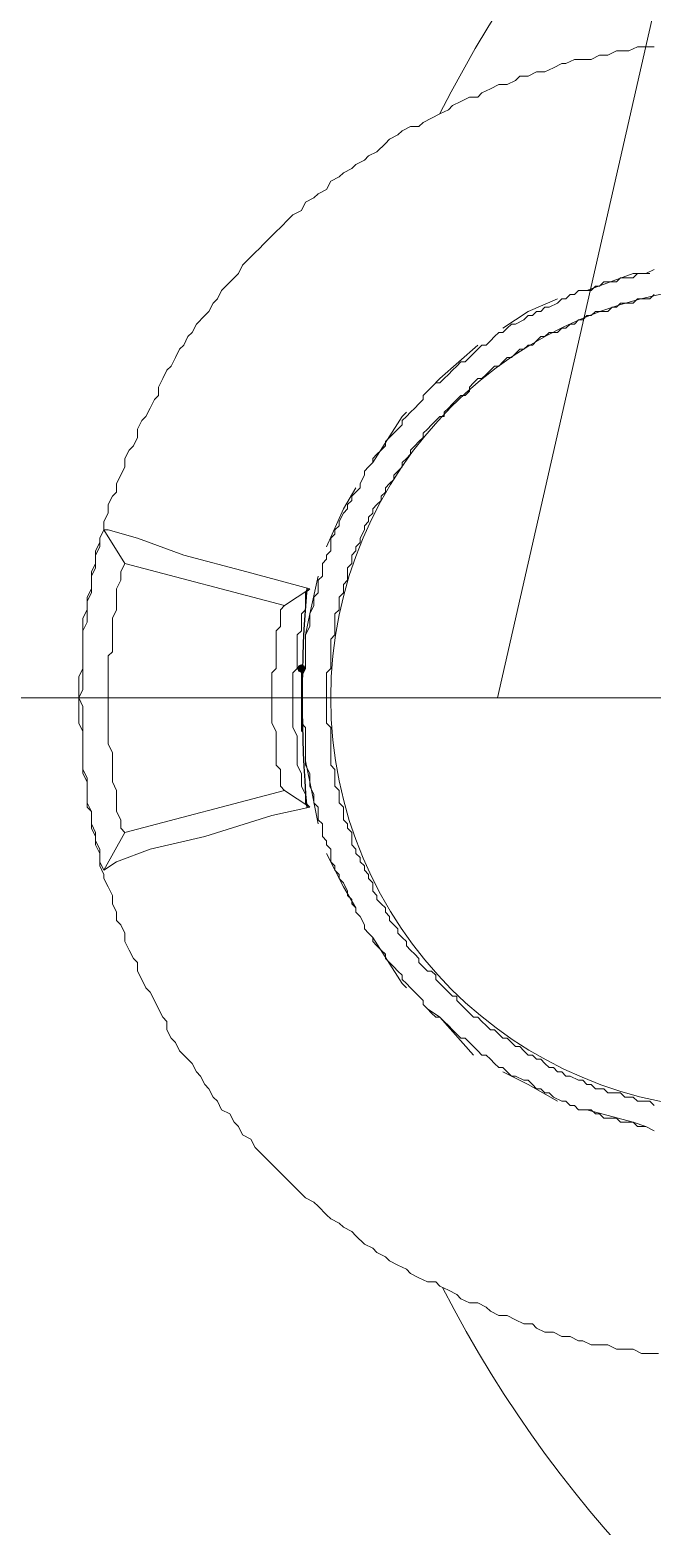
# Model space of a CAD drawing. Header units: millimetres. Extents: x 89051 to 218395, y -330386 to -125649.
# Drawn here: x 100431.93 to 100449.86, y -132861.83 to -132818.74 of the extents above; entities that cross this region are included whole.
import ezdxf

# ---------------------------------------------------------------- set-up
doc = ezdxf.new("R2010")
doc.units = ezdxf.units.MM
doc.header["$LTSCALE"] = 13
for name, pattern in [('1 实线', [0]), ('ACAD_ISO04W100', [30, 24, -3, 0, -3]), ('CENTER', [50.8, 31.75, -6.35, 6.35, -6.35])]:
    doc.linetypes.add(name, pattern=pattern)
doc.layers.get('0').update_dxf_attribs({"color": 1, "linetype": 'CENTER'})
doc.layers.add('C00-00-00', color=7, linetype='Continuous')
doc.layers.add('C00-00-FF', color=5, linetype='Continuous', true_color=0x0000ff)
doc.layers.add('标注、文本', color=3, linetype='Continuous', lineweight=25)
doc.layers.add('铁心', color=3, linetype='Continuous', lineweight=0)

msp = doc.modelspace()

# ---------------------------------------------------------------- hatches: boundary and pattern name
at = {"layer": 'C00-00-00'}
h = msp.add_hatch(color=256, dxfattribs=at)
h.dxf.hatch_style = 2
h.paths.add_polyline_path([(100439.872, -132837.133), (100439.836, -132837.218), (100439.751, -132837.254), (100439.666, -132837.218), (100439.63, -132837.133), (100439.666, -132837.047), (100439.751, -132837.012), (100439.836, -132837.047)])

# ---------------------------------------------------------------- linework, layer by layer
at = {"color": 7, "linetype": '1 实线', "lineweight": 0}
msp.add_ellipse((100471.213, -132837.98), major_axis=(0, -34.608), ratio=0.908418, start_param=5.225125, end_param=10.48821, dxfattribs=at)
at = {"layer": 'C00-00-00', "lineweight": 15}
for points in [[(100449.916, -132819.224), (100449.674, -132819.224), (100449.432, -132819.224), (100449.19, -132819.345), (100449.069, -132819.345), (100448.827, -132819.345), (100448.585, -132819.466), (100448.342, -132819.466), (100448.1, -132819.587), (100447.858, -132819.587), (100447.616, -132819.587), (100447.374, -132819.708), (100447.253, -132819.708), (100447.011, -132819.829), (100446.769, -132819.95), (100446.527, -132819.95), (100446.285, -132820.071), (100446.043, -132820.071), (100445.922, -132820.192), (100445.68, -132820.313), (100445.438, -132820.313), (100445.196, -132820.434), (100444.954, -132820.555), (100444.833, -132820.676), (100444.591, -132820.676), (100444.349, -132820.797), (100444.107, -132820.918), (100443.986, -132821.039), (100443.744, -132821.16), (100443.502, -132821.281), (100443.26, -132821.402), (100443.139, -132821.523), (100442.897, -132821.523), (100442.655, -132821.644), (100442.534, -132821.765), (100442.292, -132821.886), (100442.171, -132822.007), (100441.929, -132822.249), (100441.687, -132822.37), (100441.566, -132822.491), (100441.324, -132822.612), (100441.203, -132822.733), (100440.961, -132822.854), (100440.84, -132822.975), (100440.598, -132823.096), (100440.477, -132823.338), (100440.235, -132823.459), (100440.114, -132823.58), (100439.872, -132823.701), (100439.751, -132823.943), (100439.509, -132824.064), (100439.388, -132824.185), (100439.146, -132824.427), (100439.025, -132824.548), (100438.904, -132824.669), (100438.662, -132824.911), (100438.541, -132825.032), (100438.42, -132825.153), (100438.178, -132825.395), (100438.057, -132825.516), (100437.936, -132825.758), (100437.815, -132825.879), (100437.573, -132826.121), (100437.452, -132826.242), (100437.331, -132826.484), (100437.21, -132826.605), (100437.089, -132826.847), (100436.968, -132826.968), (100436.726, -132827.21), (100436.605, -132827.452), (100436.484, -132827.573), (100436.363, -132827.815), (100436.242, -132827.936), (100436.121, -132828.178), (100436, -132828.42), (100435.879, -132828.541), (100435.758, -132828.783), (100435.637, -132829.025), (100435.637, -132829.267), (100435.516, -132829.388), (100435.395, -132829.63), (100435.274, -132829.872), (100435.153, -132829.993), (100435.032, -132830.235), (100435.032, -132830.477), (100434.911, -132830.719), (100434.79, -132830.84), (100434.669, -132831.082), (100434.669, -132831.324), (100434.548, -132831.566), (100434.427, -132831.808), (100434.427, -132832.05), (100434.306, -132832.171), (100434.185, -132832.413), (100434.185, -132832.655), (100434.064, -132832.897), (100434.064, -132833.14), (100433.943, -132833.382), (100433.943, -132833.503), (100433.822, -132833.745), (100433.822, -132833.987), (100433.822, -132834.229), (100433.701, -132834.471), (100433.701, -132834.713), (100433.701, -132834.955), (100433.58, -132835.197), (100433.58, -132835.439), (100433.58, -132835.681), (100433.58, -132835.802), (100433.459, -132836.044), (100433.459, -132836.286), (100433.459, -132836.528), (100433.459, -132836.77), (100433.459, -132837.012), (100433.459, -132837.254), (100433.459, -132837.496), (100433.459, -132837.738), (100433.338, -132837.98), (100433.459, -132838.222), (100433.459, -132838.464), (100433.459, -132838.585), (100433.459, -132838.827), (100433.459, -132839.069), (100433.459, -132839.311), (100433.459, -132839.553), (100433.459, -132839.795), (100433.459, -132840.037), (100433.58, -132840.279), (100433.58, -132840.521), (100433.58, -132840.763), (100433.58, -132841.005), (100433.701, -132841.247), (100433.701, -132841.368), (100433.701, -132841.61), (100433.822, -132841.852), (100433.822, -132842.094), (100433.943, -132842.336), (100433.943, -132842.578), (100433.943, -132842.82), (100434.064, -132843.062), (100434.064, -132843.183), (100434.185, -132843.425), (100434.306, -132843.667), (100434.306, -132843.909), (100434.427, -132844.151), (100434.427, -132844.393), (100434.548, -132844.514), (100434.669, -132844.756), (100434.669, -132844.998), (100434.79, -132845.24), (100434.911, -132845.482), (100435.032, -132845.603), (100435.032, -132845.845), (100435.153, -132846.087), (100435.274, -132846.329), (100435.395, -132846.45), (100435.516, -132846.692), (100435.637, -132846.934), (100435.758, -132847.176), (100435.879, -132847.297), (100435.879, -132847.539), (100436, -132847.781), (100436.121, -132847.902), (100436.242, -132848.144), (100436.363, -132848.265), (100436.605, -132848.507), (100436.726, -132848.749), (100436.847, -132848.87), (100436.968, -132849.113), (100437.089, -132849.234), (100437.21, -132849.476), (100437.331, -132849.597), (100437.452, -132849.839), (100437.694, -132849.96), (100437.815, -132850.202), (100437.936, -132850.323), (100438.057, -132850.565), (100438.299, -132850.686), (100438.42, -132850.928), (100438.541, -132851.049), (100438.783, -132851.291), (100438.904, -132851.412), (100439.025, -132851.533), (100439.267, -132851.775), (100439.388, -132851.896), (100439.509, -132852.017), (100439.751, -132852.259), (100439.872, -132852.38), (100440.114, -132852.501), (100440.235, -132852.622), (100440.477, -132852.864), (100440.598, -132852.985), (100440.84, -132853.106), (100440.961, -132853.227), (100441.203, -132853.348), (100441.324, -132853.469), (100441.566, -132853.711), (100441.808, -132853.832), (100441.929, -132853.953), (100442.171, -132854.074), (100442.292, -132854.195), (100442.534, -132854.316), (100442.776, -132854.437), (100442.897, -132854.558), (100443.139, -132854.679), (100443.381, -132854.8), (100443.623, -132854.8), (100443.744, -132854.921), (100443.986, -132855.042), (100444.228, -132855.163), (100444.349, -132855.284), (100444.591, -132855.405), (100444.833, -132855.405), (100445.075, -132855.526), (100445.196, -132855.647), (100445.438, -132855.768), (100445.68, -132855.768), (100445.922, -132855.889), (100446.164, -132856.01), (100446.406, -132856.01), (100446.527, -132856.131), (100446.769, -132856.252), (100447.011, -132856.252), (100447.253, -132856.373), (100447.495, -132856.373), (100447.737, -132856.494), (100447.858, -132856.494), (100448.1, -132856.615), (100448.342, -132856.615), (100448.585, -132856.615), (100448.827, -132856.736), (100449.069, -132856.736), (100449.311, -132856.736), (100449.553, -132856.857), (100449.795, -132856.857), (100450.037, -132856.857)], [(100449.916, -132850.444), (100449.674, -132850.323), (100449.553, -132850.323), (100449.432, -132850.323), (100449.311, -132850.202), (100449.069, -132850.202), (100448.948, -132850.202), (100448.827, -132850.081), (100448.706, -132850.081), (100448.464, -132850.081), (100448.342, -132849.96), (100448.221, -132849.96), (100448.1, -132849.839), (100447.979, -132849.839), (100447.737, -132849.839), (100447.616, -132849.718), (100447.495, -132849.718), (100447.374, -132849.597), (100447.253, -132849.597), (100447.011, -132849.476), (100446.89, -132849.355), (100446.769, -132849.355), (100446.648, -132849.234), (100446.527, -132849.234), (100446.406, -132849.113), (100446.285, -132848.992), (100446.164, -132848.992), (100445.922, -132848.87), (100445.801, -132848.87), (100445.68, -132848.749), (100445.559, -132848.628), (100445.438, -132848.628), (100445.317, -132848.507), (100445.196, -132848.386), (100445.075, -132848.265), (100444.954, -132848.265), (100444.833, -132848.144), (100444.712, -132848.023), (100444.591, -132847.902), (100444.47, -132847.781), (100444.349, -132847.781), (100444.228, -132847.66), (100444.107, -132847.539), (100443.986, -132847.418), (100443.865, -132847.297), (100443.744, -132847.176), (100443.623, -132847.176), (100443.502, -132847.055), (100443.381, -132846.934), (100443.26, -132846.813), (100443.26, -132846.692), (100443.139, -132846.571), (100443.018, -132846.45), (100442.897, -132846.329), (100442.776, -132846.208), (100442.655, -132846.087), (100442.655, -132845.966), (100442.534, -132845.845), (100442.413, -132845.724), (100442.292, -132845.603), (100442.171, -132845.482), (100442.171, -132845.361), (100442.05, -132845.24), (100441.929, -132845.119), (100441.808, -132844.998), (100441.808, -132844.877), (100441.687, -132844.756), (100441.566, -132844.635), (100441.566, -132844.514), (100441.445, -132844.272), (100441.324, -132844.151), (100441.324, -132844.03), (100441.203, -132843.909), (100441.203, -132843.788), (100441.082, -132843.667), (100441.082, -132843.546), (100440.961, -132843.304), (100440.84, -132843.183), (100440.84, -132843.062), (100440.719, -132842.941), (100440.719, -132842.82), (100440.598, -132842.699), (100440.598, -132842.457), (100440.598, -132842.336), (100440.477, -132842.215), (100440.477, -132842.094), (100440.356, -132841.973), (100440.356, -132841.731), (100440.356, -132841.61), (100440.235, -132841.489), (100440.235, -132841.368), (100440.235, -132841.126), (100440.114, -132841.005), (100440.114, -132840.884), (100440.114, -132840.763), (100439.993, -132840.521), (100439.993, -132840.4), (100439.993, -132840.279), (100439.993, -132840.158), (100439.872, -132839.916), (100439.872, -132839.795), (100439.872, -132839.674), (100439.872, -132839.553), (100439.872, -132839.311), (100439.872, -132839.19), (100439.872, -132839.069), (100439.872, -132838.827), (100439.751, -132838.706), (100439.751, -132838.585), (100439.751, -132838.464), (100439.751, -132838.222), (100439.751, -132838.101), (100439.751, -132837.98), (100439.751, -132837.859), (100439.751, -132837.617), (100439.751, -132837.496), (100439.751, -132837.375), (100439.872, -132837.133), (100439.872, -132837.012), (100439.872, -132836.891), (100439.872, -132836.77), (100439.872, -132836.528), (100439.872, -132836.407), (100439.872, -132836.286), (100439.872, -132836.165), (100439.993, -132835.923), (100439.993, -132835.802), (100439.993, -132835.681), (100439.993, -132835.56), (100440.114, -132835.318), (100440.114, -132835.197), (100440.114, -132835.076), (100440.235, -132834.955), (100440.235, -132834.713), (100440.235, -132834.592), (100440.356, -132834.471), (100440.356, -132834.35), (100440.356, -132834.108), (100440.477, -132833.987), (100440.477, -132833.866), (100440.598, -132833.745), (100440.598, -132833.624), (100440.598, -132833.382), (100440.719, -132833.261), (100440.719, -132833.14), (100440.84, -132833.019), (100440.84, -132832.897), (100440.961, -132832.655), (100441.082, -132832.534), (100441.082, -132832.413), (100441.203, -132832.292), (100441.203, -132832.171), (100441.324, -132832.05), (100441.445, -132831.929), (100441.445, -132831.808), (100441.566, -132831.566), (100441.566, -132831.445), (100441.687, -132831.324), (100441.808, -132831.203), (100441.808, -132831.082), (100441.929, -132830.961), (100442.05, -132830.84), (100442.171, -132830.719), (100442.171, -132830.598), (100442.292, -132830.477), (100442.413, -132830.356), (100442.534, -132830.235), (100442.655, -132830.114), (100442.655, -132829.993), (100442.776, -132829.872), (100442.897, -132829.751), (100443.018, -132829.63), (100443.139, -132829.509), (100443.26, -132829.388), (100443.26, -132829.267), (100443.381, -132829.146), (100443.502, -132829.025), (100443.623, -132828.904), (100443.744, -132828.904), (100443.865, -132828.783), (100443.986, -132828.662), (100444.107, -132828.541), (100444.228, -132828.42), (100444.349, -132828.299), (100444.47, -132828.299), (100444.591, -132828.178), (100444.712, -132828.057), (100444.833, -132827.936), (100444.954, -132827.815), (100445.075, -132827.815), (100445.196, -132827.694), (100445.317, -132827.573), (100445.438, -132827.452), (100445.559, -132827.452), (100445.68, -132827.331), (100445.801, -132827.21), (100445.922, -132827.21), (100446.164, -132827.089), (100446.285, -132826.968), (100446.406, -132826.968), (100446.527, -132826.847), (100446.648, -132826.847), (100446.769, -132826.726), (100446.89, -132826.726), (100447.132, -132826.605), (100447.253, -132826.484), (100447.374, -132826.484), (100447.495, -132826.363), (100447.616, -132826.363), (100447.737, -132826.242), (100447.979, -132826.242), (100448.1, -132826.242), (100448.221, -132826.121), (100448.342, -132826.121), (100448.464, -132826), (100448.706, -132826), (100448.827, -132826), (100448.948, -132825.879), (100449.069, -132825.879), (100449.311, -132825.879), (100449.432, -132825.758), (100449.553, -132825.758), (100449.674, -132825.758), (100449.916, -132825.637)], [(100447.979, -132826.242), (100449.311, -132825.758)], [(100449.311, -132825.758), (100449.795, -132825.758)], [(100449.916, -132849.718), (100449.795, -132849.597), (100449.674, -132849.597), (100449.432, -132849.597), (100449.311, -132849.476), (100449.19, -132849.476), (100449.069, -132849.476), (100448.948, -132849.355), (100448.827, -132849.355), (100448.585, -132849.355), (100448.464, -132849.234), (100448.342, -132849.234), (100448.221, -132849.234), (100448.1, -132849.113), (100447.979, -132849.113), (100447.858, -132848.992), (100447.737, -132848.992), (100447.495, -132848.87), (100447.374, -132848.87), (100447.253, -132848.749), (100447.132, -132848.749), (100447.011, -132848.628), (100446.89, -132848.628), (100446.769, -132848.507), (100446.648, -132848.386), (100446.527, -132848.386), (100446.406, -132848.265), (100446.285, -132848.265), (100446.164, -132848.144), (100446.043, -132848.023), (100445.922, -132848.023), (100445.801, -132847.902), (100445.68, -132847.781), (100445.559, -132847.781), (100445.438, -132847.66), (100445.317, -132847.539), (100445.196, -132847.539), (100445.075, -132847.418), (100444.954, -132847.297), (100444.833, -132847.176), (100444.712, -132847.176), (100444.591, -132847.055), (100444.47, -132846.934), (100444.349, -132846.813), (100444.228, -132846.692), (100444.228, -132846.571), (100444.107, -132846.571), (100443.986, -132846.45), (100443.865, -132846.329), (100443.744, -132846.208), (100443.623, -132846.087), (100443.623, -132845.966), (100443.502, -132845.845), (100443.381, -132845.845), (100443.26, -132845.724), (100443.139, -132845.603), (100443.139, -132845.482), (100443.018, -132845.361), (100442.897, -132845.24), (100442.776, -132845.119), (100442.776, -132844.998), (100442.655, -132844.877), (100442.534, -132844.756), (100442.534, -132844.635), (100442.413, -132844.514), (100442.292, -132844.393), (100442.292, -132844.272), (100442.171, -132844.151), (100442.171, -132844.03), (100442.05, -132843.909), (100441.929, -132843.788), (100441.929, -132843.667), (100441.808, -132843.546), (100441.808, -132843.304), (100441.687, -132843.183), (100441.687, -132843.062), (100441.566, -132842.941), (100441.566, -132842.82), (100441.445, -132842.699), (100441.445, -132842.578), (100441.324, -132842.457), (100441.324, -132842.336), (100441.203, -132842.215), (100441.203, -132841.973), (100441.203, -132841.852), (100441.082, -132841.731), (100441.082, -132841.61), (100440.961, -132841.489), (100440.961, -132841.368), (100440.961, -132841.126), (100440.84, -132841.005), (100440.84, -132840.884), (100440.84, -132840.763), (100440.84, -132840.642), (100440.719, -132840.521), (100440.719, -132840.279), (100440.719, -132840.158), (100440.719, -132840.037), (100440.598, -132839.916), (100440.598, -132839.795), (100440.598, -132839.553), (100440.598, -132839.432), (100440.598, -132839.311), (100440.598, -132839.19), (100440.598, -132839.069), (100440.598, -132838.827), (100440.477, -132838.706), (100440.477, -132838.585), (100440.477, -132838.464), (100440.477, -132838.343), (100440.477, -132838.101), (100440.477, -132837.98), (100440.477, -132837.859), (100440.477, -132837.738), (100440.477, -132837.617), (100440.477, -132837.375), (100440.477, -132837.254), (100440.598, -132837.133), (100440.598, -132837.012), (100440.598, -132836.891), (100440.598, -132836.649), (100440.598, -132836.528), (100440.598, -132836.407), (100440.598, -132836.286), (100440.719, -132836.165), (100440.719, -132835.923), (100440.719, -132835.802), (100440.719, -132835.681), (100440.719, -132835.56), (100440.84, -132835.439), (100440.84, -132835.318), (100440.84, -132835.076), (100440.961, -132834.955), (100440.961, -132834.834), (100440.961, -132834.713), (100441.082, -132834.592), (100441.082, -132834.471), (100441.082, -132834.229), (100441.203, -132834.108), (100441.203, -132833.987), (100441.203, -132833.866), (100441.324, -132833.745), (100441.324, -132833.624), (100441.445, -132833.503), (100441.445, -132833.382), (100441.566, -132833.14), (100441.566, -132833.019), (100441.687, -132832.897), (100441.687, -132832.776), (100441.808, -132832.655), (100441.808, -132832.534), (100441.929, -132832.413), (100442.05, -132832.292), (100442.05, -132832.171), (100442.171, -132832.05), (100442.171, -132831.929), (100442.292, -132831.808), (100442.413, -132831.687), (100442.413, -132831.566), (100442.534, -132831.445), (100442.655, -132831.324), (100442.655, -132831.203), (100442.776, -132831.082), (100442.897, -132830.961), (100442.897, -132830.84), (100443.018, -132830.719), (100443.139, -132830.598), (100443.26, -132830.477), (100443.26, -132830.356), (100443.381, -132830.235), (100443.502, -132830.114), (100443.623, -132829.993), (100443.744, -132829.872), (100443.865, -132829.872), (100443.865, -132829.751), (100443.986, -132829.63), (100444.107, -132829.509), (100444.228, -132829.388), (100444.349, -132829.267), (100444.47, -132829.267), (100444.591, -132829.146), (100444.591, -132829.025), (100444.712, -132828.904), (100444.833, -132828.783), (100444.954, -132828.783), (100445.075, -132828.662), (100445.196, -132828.541), (100445.317, -132828.42), (100445.438, -132828.42), (100445.559, -132828.299), (100445.68, -132828.178), (100445.801, -132828.178), (100445.922, -132828.057), (100446.043, -132827.936), (100446.164, -132827.936), (100446.285, -132827.815), (100446.406, -132827.815), (100446.527, -132827.694), (100446.648, -132827.573), (100446.769, -132827.573), (100446.89, -132827.452), (100447.132, -132827.452), (100447.253, -132827.331), (100447.374, -132827.331), (100447.495, -132827.21), (100447.616, -132827.21), (100447.737, -132827.089), (100447.858, -132827.089), (100447.979, -132826.968), (100448.1, -132826.968), (100448.221, -132826.847), (100448.464, -132826.847), (100448.585, -132826.847), (100448.706, -132826.726), (100448.827, -132826.726), (100448.948, -132826.605), (100449.069, -132826.605), (100449.311, -132826.605), (100449.432, -132826.484), (100449.553, -132826.484), (100449.674, -132826.484), (100449.795, -132826.484), (100449.916, -132826.363)], [(100446.285, -132826.847), (100447.132, -132826.484)], [(100445.559, -132827.331), (100446.285, -132826.847)], [(100443.744, -132828.783), (100444.833, -132827.815)], [(100443.502, -132829.025), (100443.744, -132828.783)], [(100441.808, -132831.203), (100442.655, -132829.872)], [(100442.655, -132829.872), (100442.776, -132829.751)], [(100440.961, -132832.534), (100441.324, -132831.929)], [(100440.477, -132833.624), (100440.961, -132832.534)], [(100434.064, -132833.14), (100433.943, -132833.382), (100433.943, -132833.624), (100433.822, -132833.866), (100433.822, -132834.108), (100433.701, -132834.35), (100433.701, -132834.592), (100433.701, -132834.834), (100433.58, -132835.076), (100433.58, -132835.197), (100433.58, -132835.439), (100433.459, -132835.681), (100433.459, -132835.923), (100433.459, -132836.165), (100433.459, -132836.407), (100433.459, -132836.649), (100433.459, -132836.891), (100433.459, -132837.133), (100433.338, -132837.375), (100433.338, -132837.617), (100433.338, -132837.859), (100433.338, -132838.101), (100433.338, -132838.222), (100433.338, -132838.464), (100433.338, -132838.706), (100433.459, -132838.948), (100433.459, -132839.19), (100433.459, -132839.432), (100433.459, -132839.674), (100433.459, -132839.916), (100433.459, -132840.158), (100433.58, -132840.4), (100433.58, -132840.642), (100433.58, -132840.884), (100433.58, -132841.126), (100433.701, -132841.247), (100433.701, -132841.489), (100433.701, -132841.731), (100433.822, -132841.973), (100433.822, -132842.215), (100433.943, -132842.457), (100433.943, -132842.699), (100434.064, -132842.941)], [(100434.669, -132834.108), (100434.064, -132833.14)], [(100439.993, -132834.834), (100438.178, -132834.35), (100436.363, -132833.866), (100435.032, -132833.382), (100434.185, -132833.14), (100434.064, -132833.14)], [(100434.669, -132834.108), (100434.548, -132834.35), (100434.548, -132834.592), (100434.427, -132834.834), (100434.427, -132835.076), (100434.427, -132835.318), (100434.427, -132835.439), (100434.306, -132835.681), (100434.306, -132835.923), (100434.306, -132836.165), (100434.306, -132836.407), (100434.306, -132836.649), (100434.185, -132836.77), (100434.185, -132837.012), (100434.185, -132837.254), (100434.185, -132837.496), (100434.185, -132837.738), (100434.185, -132837.98), (100434.185, -132838.101), (100434.185, -132838.343), (100434.185, -132838.585), (100434.185, -132838.827), (100434.185, -132839.069), (100434.185, -132839.311), (100434.306, -132839.553), (100434.306, -132839.674), (100434.306, -132839.916), (100434.306, -132840.158), (100434.306, -132840.4), (100434.427, -132840.642), (100434.427, -132840.884), (100434.427, -132841.005), (100434.427, -132841.247), (100434.548, -132841.489), (100434.548, -132841.731), (100434.669, -132841.852)], [(100439.267, -132835.318), (100434.669, -132834.108)], [(100439.993, -132835.56), (100440.235, -132834.471)], [(100439.267, -132835.318), (100439.993, -132834.834)], [(100439.993, -132841.126), (100439.872, -132841.005), (100439.872, -132840.884), (100439.872, -132840.763), (100439.751, -132840.521), (100439.751, -132840.4), (100439.751, -132840.279), (100439.751, -132840.158), (100439.63, -132839.916), (100439.63, -132839.795), (100439.63, -132839.674), (100439.63, -132839.432), (100439.63, -132839.311), (100439.63, -132839.19), (100439.63, -132839.069), (100439.509, -132838.827), (100439.509, -132838.706), (100439.509, -132838.585), (100439.509, -132838.343), (100439.509, -132838.222), (100439.509, -132838.101), (100439.509, -132837.859), (100439.509, -132837.738), (100439.509, -132837.617), (100439.509, -132837.375), (100439.509, -132837.254), (100439.63, -132837.133), (100439.63, -132837.012), (100439.63, -132836.77), (100439.63, -132836.649), (100439.63, -132836.528), (100439.63, -132836.286), (100439.63, -132836.165), (100439.751, -132836.044), (100439.751, -132835.923), (100439.751, -132835.681), (100439.751, -132835.56), (100439.872, -132835.439), (100439.872, -132835.197), (100439.872, -132835.076), (100439.872, -132834.955), (100439.993, -132834.834)], [(100439.267, -132840.642), (100439.146, -132840.521), (100439.146, -132840.4), (100439.146, -132840.158), (100439.146, -132840.037), (100439.025, -132839.916), (100439.025, -132839.674), (100439.025, -132839.553), (100439.025, -132839.432), (100439.025, -132839.19), (100439.025, -132839.069), (100439.025, -132838.948), (100438.904, -132838.706), (100438.904, -132838.585), (100438.904, -132838.464), (100438.904, -132838.222), (100438.904, -132838.101), (100438.904, -132837.859), (100438.904, -132837.738), (100438.904, -132837.617), (100438.904, -132837.375), (100438.904, -132837.254), (100439.025, -132837.133), (100439.025, -132836.891), (100439.025, -132836.77), (100439.025, -132836.649), (100439.025, -132836.407), (100439.025, -132836.286), (100439.025, -132836.044), (100439.146, -132835.923), (100439.146, -132835.802), (100439.146, -132835.56), (100439.146, -132835.439), (100439.267, -132835.318)], [(100439.872, -132836.165), (100439.993, -132835.56)], [(100439.751, -132838.827), (100439.751, -132837.133)], [(100439.751, -132838.948), (100439.751, -132838.827)], [(100439.993, -132840.4), (100439.872, -132839.795)], [(100434.669, -132841.852), (100439.267, -132840.642)], [(100439.267, -132840.642), (100439.993, -132841.126)], [(100440.235, -132841.61), (100439.993, -132840.4)], [(100434.064, -132842.941), (100434.427, -132842.699), (100435.395, -132842.336), (100436.968, -132841.973), (100438.904, -132841.368), (100439.993, -132841.126)], [(100434.669, -132841.852), (100434.064, -132842.941)], [(100440.961, -132843.425), (100440.477, -132842.457)], [(100441.324, -132844.03), (100440.961, -132843.425)], [(100442.655, -132846.208), (100441.808, -132844.877)], [(100442.776, -132846.329), (100442.655, -132846.208)], [(100443.744, -132847.176), (100443.381, -132846.934)], [(100444.712, -132848.265), (100443.744, -132847.176)], [(100446.285, -132849.113), (100445.559, -132848.749)], [(100447.132, -132849.597), (100446.285, -132849.113)], [(100449.311, -132850.202), (100447.979, -132849.839)], [(100449.674, -132850.323), (100449.311, -132850.202)]]:
    msp.add_lwpolyline(points, dxfattribs=at)
at = {"layer": 'C00-00-FF', "lineweight": 15}
for points in [[(100439.993, -132837.98), (100438.057, -132837.98)], [(100443.623, -132837.98), (100441.808, -132837.98)], [(100447.495, -132837.98), (100445.438, -132837.98)]]:
    msp.add_lwpolyline(points, dxfattribs=at)
msp.add_circle((100452.457, -132837.98), 11.859, dxfattribs=at)
at = {"layer": '标注、文本', "color": 1, "linetype": 'ACAD_ISO04W100', "lineweight": 15}
msp.add_line((100860.066, -132837.98), (100331.066, -132837.98), dxfattribs=at)
at = {"layer": '标注、文本'}
msp.add_ellipse((100471.213, -132837.98), major_axis=(0, -34.608), ratio=0.908418, start_param=4.620684, end_param=4.803984, dxfattribs=at)
at = {"layer": '铁心'}
msp.add_lwpolyline([(100445.402, -132837.98), (100618.416, -132078.289), (100618.416, -132078.289)], dxfattribs=at)

doc.saveas('drawing.dxf')
